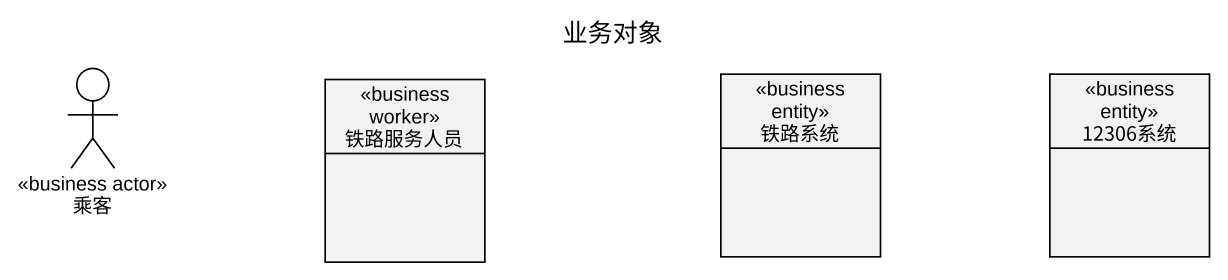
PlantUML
@startuml
title 业务对象
allowmixing
hide circle
hide empty members
actor 乘客 <<business actor>>
class 铁路服务人员 <<business worker>>
class 铁路系统 <<business entity>>
class "12306系统" as c12306系统 <<business entity>>
@enduml
